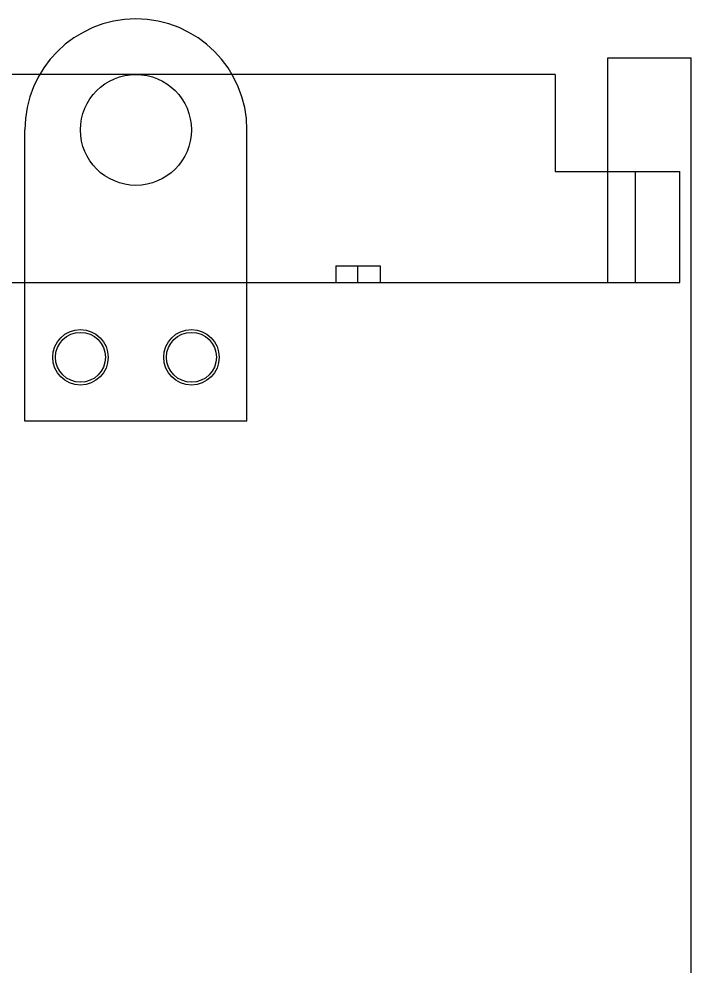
# Model space of a CAD drawing. Extents: x 0 to 271, y 0 to 689.
# Drawn here: x 149.9 to 271, y 505.5 to 676.2 of the extents above; entities that cross this region are included whole.
import ezdxf

# ---------------------------------------------------------------- set-up
doc = ezdxf.new("R2010")
doc.units = 0
doc.layers.add('-15N-THT. THIẾT BỊ ĐÓNG MỞ', color=40, linetype='CONTINUOUS')

# ---------------------------------------------------------------- blocks, each defined once
blk = doc.blocks.new('06 - N - SC VSD CHIẾU HÔNG ATV630D30~D45N4')
at = {"layer": '-15N-THT. THIẾT BỊ ĐÓNG MỞ'}
for p, q in [((-15, 324.59), (0, 324.59)), ((-15, 324.59), (-15, 324.59)), ((-15, 284.09), (-15, 324.59)), ((0, -261.35), (0, 324.59)), ((-24.5, 321.59), (-129, 321.59)), ((-100, 321.59), (-100, 321.59)), ((-24.5, 321.59), (-24.5, 321.59)), ((-24.5, 321.59), (-24.5, 304.09)), ((-120, 259.09), (-120, 311.59)), ((-120, 311.59), (-120, 311.59)), ((-80, 259.09), (-80, 311.59)), ((-80, 311.59), (-80, 311.59)), ((-24.5, 304.09), (-24.5, 304.09)), ((-24.5, 304.09), (-2, 304.09)), ((-10, 284.09), (-10, 304.09)), ((-2, 284.09), (-2, 304.09)), ((-100, 301.59), (-100, 301.59)), ((-64, 287.09), (-56, 287.09)), ((-64, 287.09), (-64, 284.09)), ((-60, 284.09), (-60, 287.09)), ((-56, 287.09), (-56, 284.09)), ((-129, 284.09), (-2, 284.09)), ((-15, 284.09), (-15, 284.09)), ((-2, 284.09), (-2, 284.09)), ((-115, 270.59), (-115, 270.59)), ((-114.5, 270.59), (-114.5, 270.59)), ((-105.5, 270.59), (-105.5, 270.59)), ((-105, 270.59), (-105, 270.59)), ((-95, 270.59), (-95, 270.59)), ((-94.5, 270.59), (-94.5, 270.59)), ((-85.5, 270.59), (-85.5, 270.59)), ((-85, 270.59), (-85, 270.59)), ((-120, 260.59), (-120, 260.59)), ((-80, 260.59), (-80, 260.59)), ((-80, 259.09), (-120, 259.09)), ((-120, 259.09), (-120, 259.09)), ((-80, 259.09), (-80, 259.09))]:
    blk.add_line(p, q, dxfattribs=at)
for centre, radius in [((-100, 311.59), 10), ((-110, 270.59), 5), ((-110, 270.59), 4.5), ((-90, 270.59), 5), ((-90, 270.59), 4.5)]:
    blk.add_circle(centre, radius, dxfattribs=at)
blk.add_arc((-100, 311.59), 20, 0, 180, dxfattribs=at)

msp = doc.modelspace()

# ---------------------------------------------------------------- block references
msp.add_blockref('06 - N - SC VSD CHIẾU HÔNG ATV630D30~D45N4', (271, 344.65))

doc.saveas('drawing.dxf')
